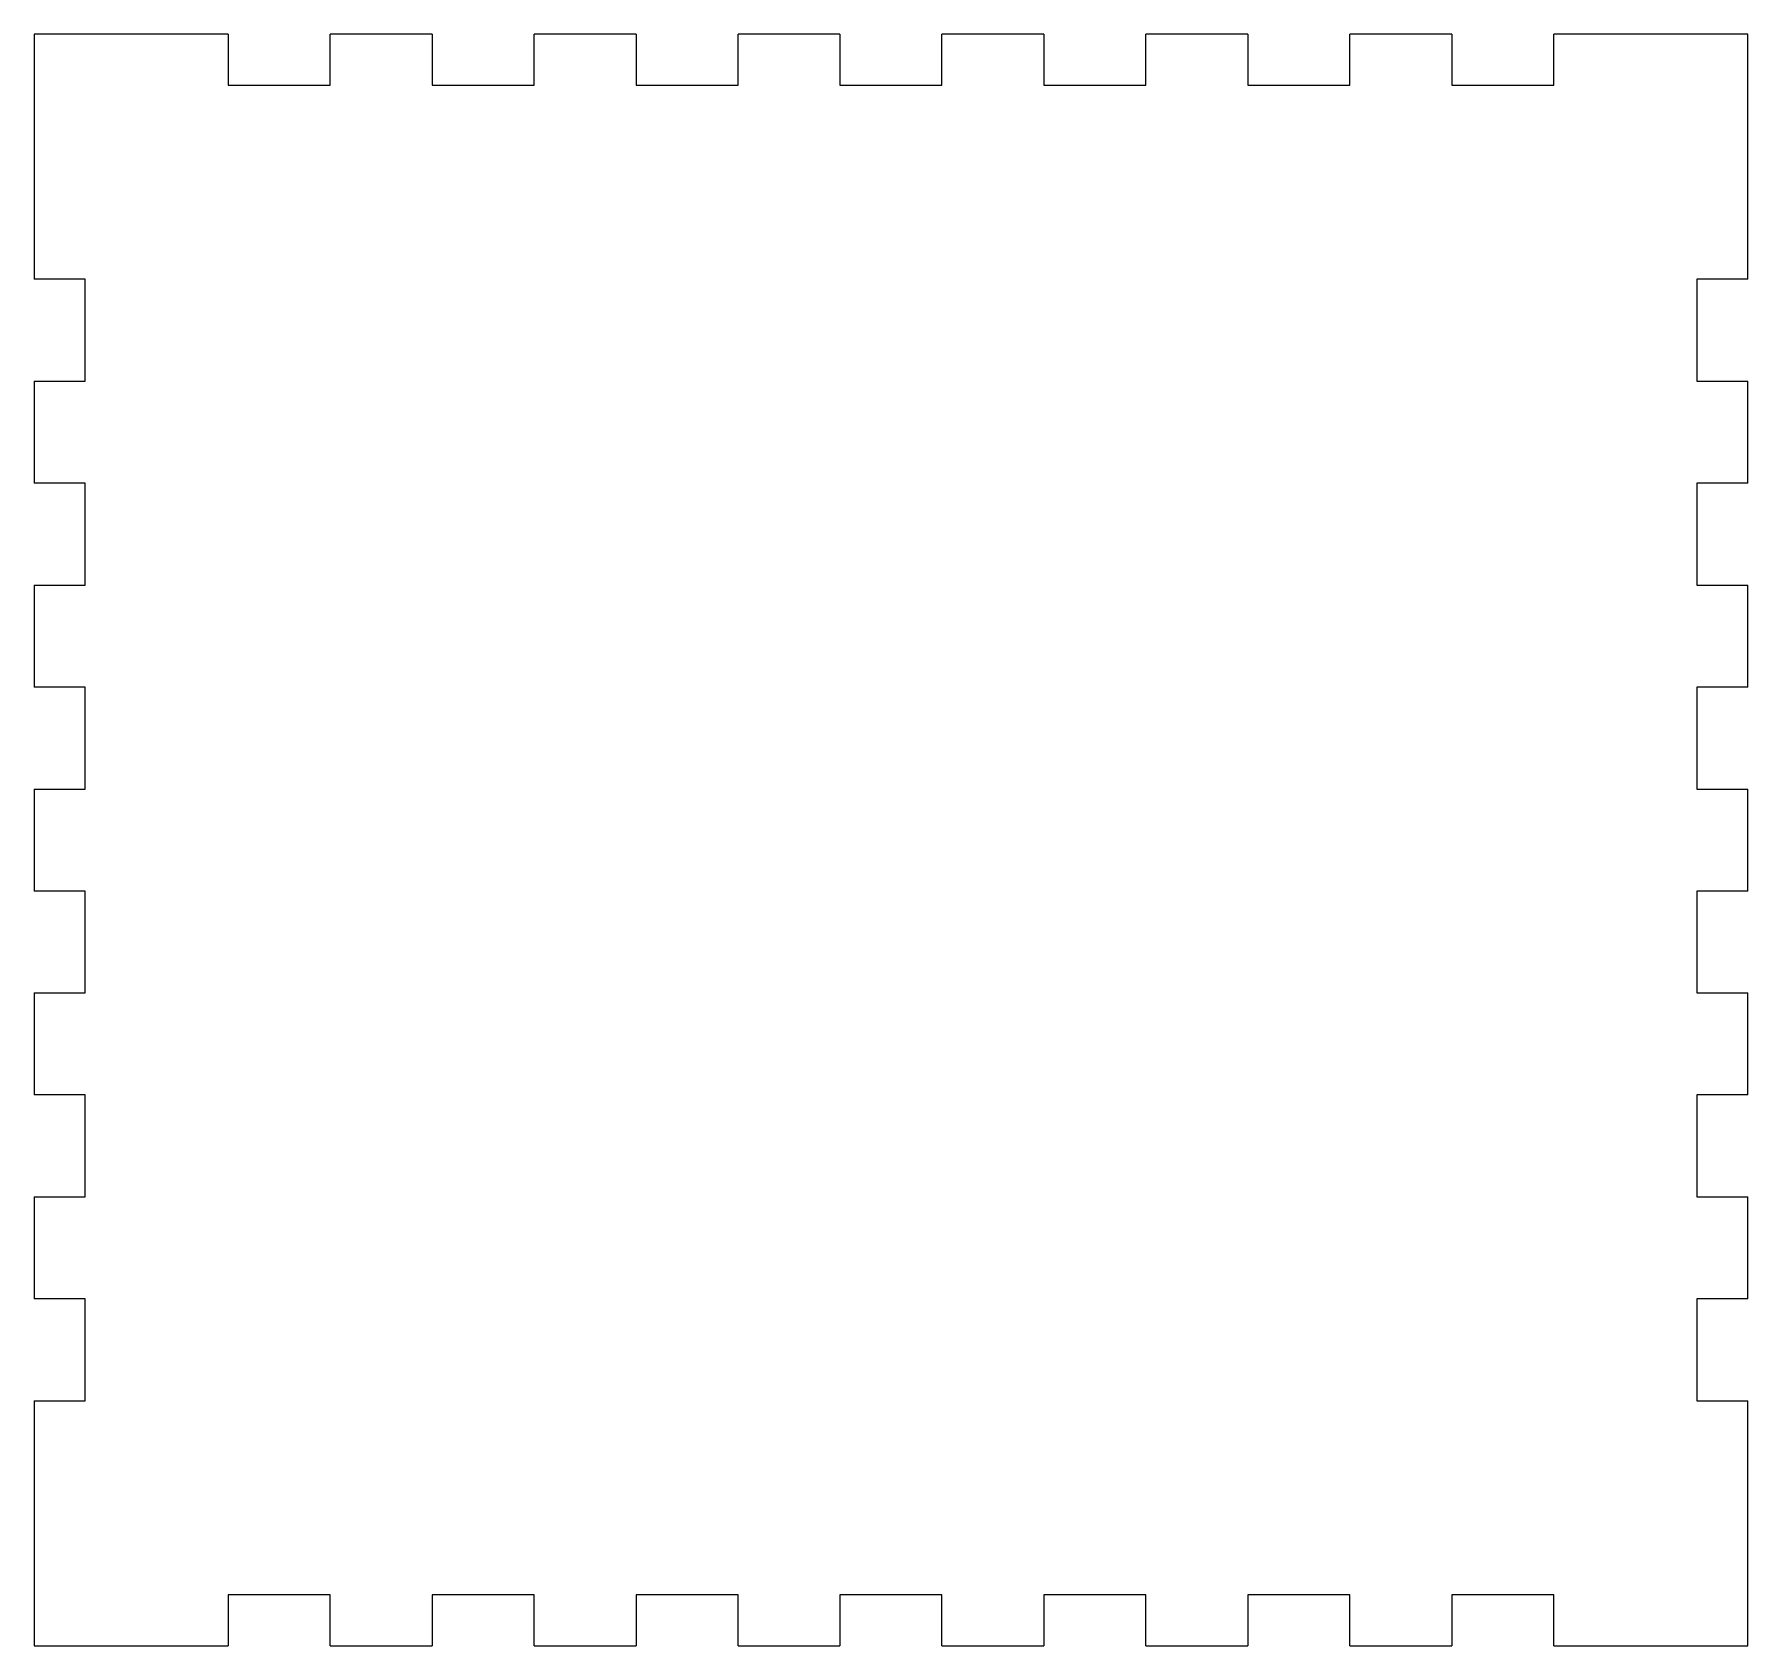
# Model space of a CAD drawing. Header units: millimetres. Extents: x -668 to -500, y 176 to 334.
import ezdxf

# ---------------------------------------------------------------- set-up
doc = ezdxf.new("R2010")
doc.units = ezdxf.units.MM

msp = doc.modelspace()

# ---------------------------------------------------------------- linework, layer by layer
at = {"color": 7, "linetype": 'Continuous', "lineweight": 25}
for p, q in [((-667.999, 333.5), (-667.999, 309.5)), ((-648.998, 333.5), (-667.999, 333.5)), ((-648.998, 333.5), (-648.998, 328.5)), ((-639, 328.5), (-639, 333.5)), ((-628.999, 333.5), (-639, 333.5)), ((-628.999, 333.5), (-628.999, 328.5)), ((-618.998, 328.5), (-618.998, 333.5)), ((-609, 333.5), (-618.998, 333.5)), ((-609, 333.5), (-609, 328.5)), ((-598.999, 328.5), (-598.999, 333.5)), ((-589.001, 333.5), (-598.999, 333.5)), ((-589.001, 333.5), (-589.001, 328.5)), ((-579, 328.5), (-579, 333.5)), ((-568.999, 333.5), (-579, 333.5)), ((-568.999, 333.5), (-568.999, 328.5)), ((-559.001, 328.5), (-559.001, 333.5)), ((-549, 333.5), (-559.001, 333.5)), ((-549, 333.5), (-549, 328.5)), ((-539.002, 328.5), (-539.002, 333.5)), ((-529.001, 333.5), (-539.002, 333.5)), ((-529.001, 333.5), (-529.001, 328.5)), ((-519, 328.5), (-519, 333.5)), ((-499.999, 333.5), (-519, 333.5)), ((-499.999, 309.5), (-499.999, 333.5)), ((-648.998, 328.5), (-639, 328.5)), ((-628.999, 328.5), (-618.998, 328.5)), ((-609, 328.5), (-598.999, 328.5)), ((-589.001, 328.5), (-579, 328.5)), ((-568.999, 328.5), (-559.001, 328.5)), ((-549, 328.5), (-539.002, 328.5)), ((-529.001, 328.5), (-519, 328.5)), ((-663, 309.5), (-667.999, 309.5)), ((-663, 299.5), (-663, 309.5)), ((-499.999, 309.5), (-505.001, 309.5)), ((-505.001, 309.5), (-505.001, 299.5)), ((-667.999, 299.5), (-667.999, 289.5)), ((-667.999, 299.5), (-663, 299.5)), ((-505.001, 299.5), (-499.999, 299.5)), ((-499.999, 289.5), (-499.999, 299.5)), ((-663, 289.5), (-667.999, 289.5)), ((-663, 279.499), (-663, 289.5)), ((-499.999, 289.5), (-505.001, 289.5)), ((-505.001, 289.5), (-505.001, 279.499)), ((-667.999, 279.499), (-667.999, 269.5)), ((-667.999, 279.499), (-663, 279.499)), ((-505.001, 279.499), (-499.999, 279.499)), ((-499.999, 269.5), (-499.999, 279.499)), ((-663, 269.5), (-667.999, 269.5)), ((-663, 259.5), (-663, 269.5)), ((-499.999, 269.5), (-505.001, 269.5)), ((-505.001, 269.5), (-505.001, 259.5)), ((-667.999, 259.5), (-667.999, 249.499)), ((-667.999, 259.5), (-663, 259.5)), ((-505.001, 259.5), (-499.999, 259.5)), ((-499.999, 249.499), (-499.999, 259.5)), ((-663, 249.499), (-667.999, 249.499)), ((-663, 239.5), (-663, 249.499)), ((-499.999, 249.499), (-505.001, 249.499)), ((-505.001, 249.499), (-505.001, 239.5)), ((-667.999, 239.5), (-667.999, 229.5)), ((-667.999, 239.5), (-663, 239.5)), ((-505.001, 239.5), (-499.999, 239.5)), ((-499.999, 229.5), (-499.999, 239.5)), ((-663, 229.5), (-667.999, 229.5)), ((-663, 219.499), (-663, 229.5)), ((-499.999, 229.5), (-505.001, 229.5)), ((-505.001, 229.5), (-505.001, 219.499)), ((-667.999, 219.499), (-667.999, 209.5)), ((-667.999, 219.499), (-663, 219.499)), ((-505.001, 219.499), (-499.999, 219.499)), ((-499.999, 209.5), (-499.999, 219.499)), ((-663, 209.5), (-667.999, 209.5)), ((-663, 199.5), (-663, 209.5)), ((-499.999, 209.5), (-505.001, 209.5)), ((-505.001, 209.5), (-505.001, 199.5)), ((-667.999, 199.5), (-667.999, 175.5)), ((-667.999, 199.5), (-663, 199.5)), ((-505.001, 199.5), (-499.999, 199.5)), ((-499.999, 175.5), (-499.999, 199.5)), ((-639, 180.499), (-648.998, 180.499)), ((-648.998, 180.499), (-648.998, 175.5)), ((-639, 175.5), (-639, 180.499)), ((-618.998, 180.499), (-628.999, 180.499)), ((-628.999, 180.499), (-628.999, 175.5)), ((-618.998, 175.5), (-618.998, 180.499)), ((-598.999, 180.499), (-609, 180.499)), ((-609, 180.499), (-609, 175.5)), ((-598.999, 175.5), (-598.999, 180.499)), ((-579, 180.499), (-589.001, 180.499)), ((-589.001, 180.499), (-589.001, 175.5)), ((-579, 175.5), (-579, 180.499)), ((-559.001, 180.499), (-568.999, 180.499)), ((-568.999, 180.499), (-568.999, 175.5)), ((-559.001, 175.5), (-559.001, 180.499)), ((-539.002, 180.499), (-549, 180.499)), ((-549, 180.499), (-549, 175.5)), ((-539.002, 175.5), (-539.002, 180.499)), ((-519, 180.499), (-529.001, 180.499)), ((-529.001, 180.499), (-529.001, 175.5)), ((-519, 175.5), (-519, 180.499)), ((-667.999, 175.5), (-648.998, 175.5)), ((-639, 175.5), (-628.999, 175.5)), ((-618.998, 175.5), (-609, 175.5)), ((-598.999, 175.5), (-589.001, 175.5)), ((-579, 175.5), (-568.999, 175.5)), ((-559.001, 175.5), (-549, 175.5)), ((-539.002, 175.5), (-529.001, 175.5)), ((-519, 175.5), (-499.999, 175.5))]:
    msp.add_line(p, q, dxfattribs=at)

doc.saveas('drawing.dxf')
